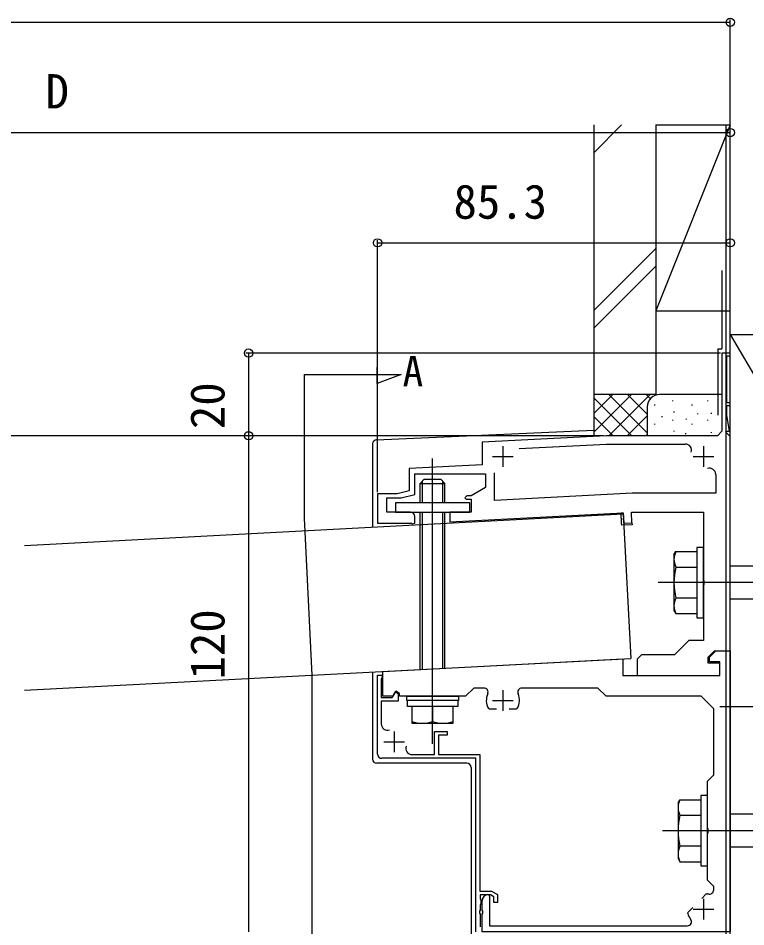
# Model space of a CAD drawing. Units: millimetres, scale not verified. Extents: x -875 to 875, y -1302 to 1296.
# Drawn here: x 77.8 to 341.8, y -46.2 to 283.4 of the extents above; entities that cross this region are included whole.
import ezdxf
from ezdxf.enums import TextEntityAlignment as Align

# ---------------------------------------------------------------- set-up
doc = ezdxf.new("R2010")
doc.units = ezdxf.units.MM
doc.header["$LTSCALE"] = 8
for name, color, linetype in [('0-2_USER1', 3, 'Continuous'), ('0-3_YKK_11', 7, 'Continuous'), ('0-4_YKK_12', 2, 'Continuous'), ('0-5_YKK_13', 4, 'Continuous'), ('0-6_YKK_D', 6, 'Continuous'), ('0-8_YSS_K', 3, 'Continuous')]:
    doc.layers.add(name, color=color, linetype=linetype)
doc.styles.add('ＭＳ ゴシック', font='')
doc.styles.get('ＭＳ ゴシック').set_extended_font_data('MS Gothic')

msp = doc.modelspace()

# ---------------------------------------------------------------- linework, layer by layer
at = {"layer": '0-3_YKK_11'}
for p, q in [((253.629, 128.2), (253.629, 120.7)), ((326.379, 128.2), (326.379, 120.7)), ((249.879, 124.45), (257.379, 124.45)), ((322.629, 124.45), (330.129, 124.45)), ((253.629, 39.7), (253.629, 32.2)), ((249.879, 35.95), (257.379, 35.95)), ((214.179, 24.7), (214.179, 17.2)), ((210.429, 20.95), (217.929, 20.95)), ((326.379, -36.05), (326.379, -43.55)), ((322.629, -39.8), (330.129, -39.8))]:
    msp.add_line(p, q, dxfattribs=at)
for points in [[(336.129, 53.95), (336.129, 131.675), (334.592, 133.212), (334.753, 133.6), (335.865, 133.6), (334.929, 139.45), (334.929, 142.9), (336.129, 142.9), (336.129, 143.95), (334.929, 143.95), (334.929, 160.9), (336.129, 160.9), (336.129, 161.95), (333.129, 161.95), (333.129, 133.6), (331.479, 131.95), (291.129, 131.95), (246.129, 129.591), (246.129, 121.45), (219.579, 120.058), (219.579, 111.993), (215.276, 110.95), (208.179, 110.95), (208.179, 100.3), (220.449, 100.3), (220.839, 100.075), (221.679, 100.3), (221.679, 102.7)], [(259.552, 127.291), (291.207, 128.95), (319.856, 128.95)], [(220.179, 104.2), (211.479, 104.2), (211.479, 109.45), (216.729, 109.45), (221.679, 110.65), (221.679, 118.15), (247.329, 118.15), (247.329, 113.2), (242.079, 110.2), (240.579, 110.2), (239.829, 109.45), (240.279, 109), (242.079, 109), (242.079, 104.2), (234.429, 104.2), (234.429, 100.725), (297.279, 104.019), (297.475, 100.275), (300.471, 100.432), (300.274, 104.2), (326.379, 104.2), (326.379, 79.706), (326.593, 79.418), (326.593, 77.981), (326.379, 77.693), (326.379, 57.7), (321.129, 57.7), (315.879, 52.45), (303.879, 52.45), (302.379, 50.95), (302.379, 44.95), (332.379, 44.95), (332.379, 49.45), (328.179, 49.45), (328.179, 51.7), (330.429, 53.95), (336.129, 53.95)], [(330.879, 117.927), (330.879, 111.1), (300.54, 111.1), (250.629, 108.484), (250.629, 118.485)], [(246.755, 40.45), (243.129, 40.45), (240.129, 37.45), (216.129, 37.45), (216.129, 38.483), (214.777, 39.264), (213.729, 37.45), (210.129, 37.45), (210.129, 46.45), (297.129, 51.009), (297.129, 44.95), (332.379, 44.95), (332.379, 49.9), (328.629, 49.9), (328.629, 51.7), (330.879, 53.95), (336.129, 53.95), (336.129, -48.05), (246.129, -48.05), (246.129, -41.538), (246.309, -41.263), (246.309, -40.438), (246.129, -40.163), (246.129, -36.8)], [(208.179, 16.45), (208.179, 45.1), (209.679, 45.1), (209.829, 44.225), (209.529, 43.801), (209.529, 37), (213.429, 37), (214.65, 39.114), (215.679, 38.52), (215.679, 35.65), (209.529, 35.65), (209.529, 27.419)], [(330.129, -32.803), (330.129, -31.55), (327.879, -29.3), (327.879, -12.307), (328.093, -12.019), (328.093, -10.582), (327.879, -10.294), (327.879, 6.7), (330.129, 8.95), (330.129, 32.95), (325.629, 37.45), (291.129, 37.45), (288.129, 40.45), (260.503, 40.45)], [(251.304, 32.8), (248.78, 32.8), (248.387, 33.031)], [(258.871, 33.031), (258.478, 32.8), (255.954, 32.8)], [(220.648, 16.3), (228.879, 16.3), (228.879, 24.7), (233.379, 24.7), (233.379, 23.35), (230.229, 23.35), (230.229, 16.3), (245.229, 16.3), (245.229, -33.2), (249.491, -33.2), (251.679, -34.464), (251.679, -37.4), (250.329, -37.4), (250.329, -35.243), (249.129, -34.55), (245.379, -34.55), (245.379, -35.988), (245.66, -36.405), (245.66, -37.796), (245.379, -38.213), (245.379, -40.163), (245.199, -40.438), (245.199, -41.263), (245.379, -41.538), (245.379, -46.188)], [(243.879, -48.05), (243.879, 14.95), (209.679, 14.95)], [(248.379, -34.55), (248.829, -35), (248.829, -45.8), (320.567, -45.8)], [(325.795, -35.929), (327.458, -34.266), (327.893, -34.15)], [(320.728, -41.315), (320.845, -40.88), (322.507, -39.217)]]:
    msp.add_lwpolyline(points, dxfattribs=at)
for centre, radius, start, end in [((319.856, 126.7), 2.25, 340.96856, 90.00002), ((328.629, 117.927), 2.25, 359.99998, 109.03144), ((220.179, 102.7), 1.5, 0.00001, 89.99999), ((246.755, 38.95), 1.5, 336.42182, 89.99999), ((260.503, 38.95), 1.5, 90.00001, 203.57818), ((253.629, 35.95), 6, 156.42182, 209.10993), ((253.629, 35.95), 6, 330.89007, 23.57818), ((211.779, 27.419), 2.25, 179.99998, 290.3544), ((220.648, 18.55), 2.25, 159.6456, 270.00002), ((209.679, 16.45), 1.5, 180.00001, 269.99999), ((328.629, -32.803), 1.5, 252.17432, 0.00005), ((248.379, -36.8), 2.25, 90.00001, 179.99999), ((326.379, -39.801), 5.85, 72.17417, 74.99988), ((326.379, -39.8), 5.85, 195.00001, 217.752), ((320.567, -44.3), 1.5, 270.00001, 37.75201)]:
    msp.add_arc(centre, radius, start, end, dxfattribs=at)
at = {"layer": '0-4_YKK_12'}
for p, q in [((181.537, 154.152), (216.778, 154.152)), ((181.537, 154.152), (181.537, 102.099)), ((80.018, 92.211), (297.299, 103.59)), ((297.299, 103.59), (300.047, 51.162)), ((470.566, 78.7), (310.013, 78.7)), ((80.018, 39.639), (300.047, 51.162)), ((332.379, 33.702), (497.379, 33.702)), ((472.066, -11.3), (311.513, -11.3))]:
    msp.add_line(p, q, dxfattribs=at)
for points in [[(216.778, 154.152), (208.003, 150.958), (208.003, 156.808)], [(181.537, 102.099), (184.285, 45.173), (184.285, -61.323)]]:
    msp.add_lwpolyline(points, dxfattribs=at)
at = {"layer": '0-5_YKK_13'}
for p, q in [((336.129, -50.3), (336.129, 161.95)), ((207.813, 130.513), (286.629, 133.996)), ((206.379, 129.014), (206.379, 98.825)), ((228.129, 20.2), (228.129, 123.7)), ((224.439, 107.65), (224.439, 115.51)), ((231.819, 107.65), (231.819, 115.51)), ((223.629, 114.7), (232.629, 114.7)), ((296.718, 101.019), (296.78, 101.06)), ((296.91, 101.797), (296.948, 101.797)), ((296.91, 99.555), (296.948, 99.555)), ((296.982, 101.799), (296.99, 101.801)), ((297.475, 100.274), (300.473, 100.43)), ((297.714, 99.927), (297.722, 99.93)), ((315.729, 88.825), (316.378, 89.95)), ((316.378, 89.95), (323.979, 89.95)), ((323.979, 89.95), (323.979, 67.45)), ((315.729, 88.825), (315.729, 68.575)), ((316.378, 84.337), (323.979, 84.337)), ((350.979, 84.7), (336.129, 84.7)), ((323.979, 73.062), (316.378, 73.062)), ((350.979, 72.7), (336.129, 72.7)), ((315.729, 68.575), (316.378, 67.45)), ((316.378, 67.45), (323.979, 67.45)), ((206.379, 46.253), (206.379, 14.652)), ((228.129, 33.7), (228.129, 28.349)), ((237.279, 35.95), (237.279, 33.7)), ((240.579, 13.152), (207.879, 13.152)), ((242.079, 11.652), (242.079, -48.8)), ((317.229, -1.175), (317.878, -0.05)), ((317.229, -1.175), (317.229, -21.425)), ((317.878, -0.05), (325.479, -0.05)), ((325.479, -0.05), (325.479, -22.55)), ((317.878, -5.663), (325.479, -5.663)), ((352.479, -5.3), (336.129, -5.3)), ((325.479, -16.938), (317.878, -16.938)), ((352.479, -17.3), (336.129, -17.3)), ((317.229, -21.425), (317.878, -22.55)), ((317.878, -22.55), (325.479, -22.55))]:
    msp.add_line(p, q, dxfattribs=at)
for points in [[(223.629, 107.65), (223.629, 114.7), (225.129, 116.2), (231.129, 116.2)], [(232.629, 107.65), (232.629, 114.7), (231.129, 116.2)], [(223.629, 47.157), (223.629, 99.732), (223.629, 104.2)], [(224.439, 47.199), (224.439, 99.774), (224.439, 104.2)], [(231.819, 47.586), (231.819, 100.161), (231.819, 104.2)], [(232.629, 47.629), (232.629, 100.203), (232.629, 104.2)], [(296.726, 100.233), (296.53, 103.98), (297.279, 104.02), (297.475, 100.274)], [(300.473, 100.43), (300.513, 99.681), (296.767, 99.485), (296.726, 100.233)], [(237.279, 33.7), (218.979, 33.7), (218.979, 35.95)]]:
    msp.add_lwpolyline(points, dxfattribs=at)
for points in [[(214.629, 104.2), (241.629, 104.2), (241.629, 107.65), (214.629, 107.65)], [(326.379, 91.45), (323.979, 91.45), (323.979, 65.95), (326.379, 65.95)], [(237.504, 35.95), (218.754, 35.95), (218.754, 37.45), (237.504, 37.45)], [(235.629, 33.7), (220.629, 33.7), (220.629, 27.7), (235.629, 27.7)], [(327.879, 1.45), (325.479, 1.45), (325.479, -24.05), (327.879, -24.05)]]:
    msp.add_lwpolyline(points, close=True, dxfattribs=at)
for centre, radius, start, end in [((207.879, 129.014), 1.5, 92.53356, 180), ((322.116, 87.143), 6.387, 153.93616, 206.06384), ((340.519, 78.7), 24.79, 166.85543, 193.14457), ((322.116, 70.256), 6.387, 153.93616, 206.06384), ((224.379, 38.85), 11.15, 250.34714, 289.65286), ((231.879, 38.85), 11.15, 250.34714, 289.65286), ((207.879, 14.652), 1.5, 180, 270), ((240.579, 11.652), 1.5, 0, 90), ((323.616, -2.857), 6.387, 153.93616, 206.06384), ((342.019, -11.3), 24.79, 166.85543, 193.14457), ((323.616, -19.744), 6.387, 153.93616, 206.06384)]:
    msp.add_arc(centre, radius, start, end, dxfattribs=at)
at = {"layer": '0-6_YKK_D'}
for p, q in [((-197, 281.95), (336.129, 281.95)), ((336.129, 177.502), (336.129, 282.95)), ((-144.572, 241.95), (336.129, 241.95)), ((336.129, 162.5), (336.129, 242.95)), ((208.179, 111.5), (208.179, 202.95)), ((208.179, 201.95), (336.129, 201.95)), ((336.129, 162.5), (336.129, 202.95)), ((332.579, 161.95), (160.379, 161.95)), ((161.379, 161.95), (161.379, 131.95)), ((224.995, 131.952), (-238, 131.952)), ((290.141, 131.95), (160.379, 131.95)), ((290.141, 131.95), (160.379, 131.95)), ((161.379, 131.95), (161.379, -48.05))]:
    msp.add_line(p, q, dxfattribs=at)
for centre in [(336.129, 281.95), (336.129, 241.95), (208.179, 201.95), (336.129, 201.95), (161.379, 161.95), (161.379, 131.95), (161.379, 131.95)]:
    msp.add_circle(centre, 1.5, dxfattribs=at)
at = {"layer": '0-8_YSS_K'}
for p, q in [((286.629, 244.752), (286.629, 146.952)), ((286.629, 234.655), (296.727, 244.752)), ((309.129, 244.752), (309.129, 146.952)), ((336.129, 244.752), (309.129, 177.252)), ((309.129, 244.752), (336.129, 244.752)), ((309.129, 244.752), (309.129, 177.252)), ((334.629, -50.298), (334.629, 244.752)), ((336.129, 168.702), (336.129, 243.702)), ((309.129, 199.879), (286.629, 177.379)), ((286.629, 171.015), (309.129, 193.515)), ((333.129, 191.952), (333.129, 163.45)), ((336.129, 168.702), (493.629, -101.298)), ((331.629, 163.45), (333.129, 163.45)), ((331.629, 163.45), (331.629, 139.45)), ((286.629, 146.952), (286.629, 131.714)), ((309.129, 146.952), (286.629, 146.952)), ((286.629, 146.753), (286.827, 146.952)), ((286.629, 140.018), (293.563, 146.952)), ((286.629, 133.283), (300.298, 146.952)), ((300.375, 131.95), (286.629, 145.696)), ((292.031, 131.95), (307.033, 146.952)), ((306.027, 133.033), (292.108, 146.952)), ((306.027, 139.768), (298.843, 146.952)), ((307.143, 145.387), (305.579, 146.952)), ((333.027, 146.952), (310.527, 146.952)), ((306.027, 142.452), (306.027, 131.95)), ((308.768, 142.959), (308.768, 143.259)), ((315.278, 144.461), (315.278, 144.761)), ((322.288, 142.959), (322.288, 143.259)), ((328.05, 144.461), (328.05, 144.761)), ((293.64, 131.95), (286.629, 138.961)), ((298.766, 131.95), (306.027, 139.21)), ((311.433, 138.763), (311.433, 139.062)), ((315.778, 140.455), (315.778, 140.756)), ((324.427, 139.739), (324.427, 140.039)), ((329.298, 139.955), (329.298, 140.255)), ((308.768, 135.994), (308.768, 136.294)), ((315.278, 137.496), (315.278, 137.796)), ((320.248, 137.823), (320.248, 138.123)), ((322.288, 135.994), (322.288, 136.294)), ((328.05, 137.496), (328.05, 137.796)), ((287.115, 131.739), (286.629, 132.226)), ((305.501, 131.95), (306.027, 132.475)), ((315.778, 133.491), (315.778, 133.791)), ((319.968, 132.586), (319.968, 132.886)), ((329.298, 132.99), (329.298, 133.29))]:
    msp.add_line(p, q, dxfattribs=at)
msp.add_lwpolyline([(309.129, 177.252), (336.129, 177.252), (336.129, 244.752)], dxfattribs=at)
msp.add_lwpolyline([(336.129, 168.702), (493.629, 168.702), (493.629, -101.298), (336.129, -101.298)], close=True, dxfattribs=at)
msp.add_arc((310.527, 142.452), 4.5, 90, 180, dxfattribs=at)

# ---------------------------------------------------------------- texts
at = {"layer": '0-2_USER1', "style": 'ＭＳ ゴシック'}
msp.add_text('A', height=11, dxfattribs=at).set_placement((217.25, 146.652), align=Align.BOTTOM_LEFT)
at = {"layer": '0-6_YKK_D', "style": 'ＭＳ ゴシック'}
for s, p in [('D', (87.713, 246.95)), ('85.3', (235.734, 206.95))]:
    msp.add_text(s, height=12.46, dxfattribs=at).set_placement(p, align=Align.BOTTOM_LEFT)
for s, p in [('20', (156.379, 134.393)), ('120', (156.379, 43.578))]:
    msp.add_text(s, height=12.46, rotation=90, dxfattribs=at).set_placement(p, align=Align.BOTTOM_LEFT)

doc.saveas('drawing.dxf')
